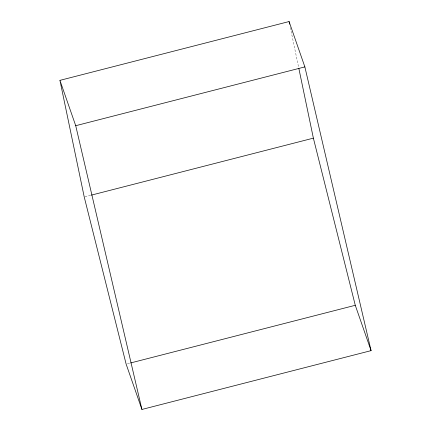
<?xml version="1.0" encoding="UTF-8"?>
<svg xmlns="http://www.w3.org/2000/svg" width="431" height="431" viewBox="0 0 431 431"><rect width="100%" height="100%" fill="white"/><g stroke="black" fill="none" stroke-linecap="round" stroke-linejoin="round"><path stroke-width="0.32" stroke-dasharray="2.15 1.62" d="M84.88 196.789L90.736 195.286M127.436 363.769L130.038 363.101M290.311 27.476L298.688 67.662"/><path stroke-width="0.65" d="M59.931 80.36L289.077 21.55L304.868 66.897L371.069 350.64L141.923 409.45L126.132 364.103L84.228 196.956L59.931 80.36L75.721 125.707L141.923 409.45M75.721 125.707L304.868 66.897M91.388 195.119L313.375 138.146L298.823 68.319M130.69 362.934L355.279 305.293L371.069 350.64M313.375 138.146L355.279 305.293M289.077 21.55L289.627 24.184"/></g></svg>
